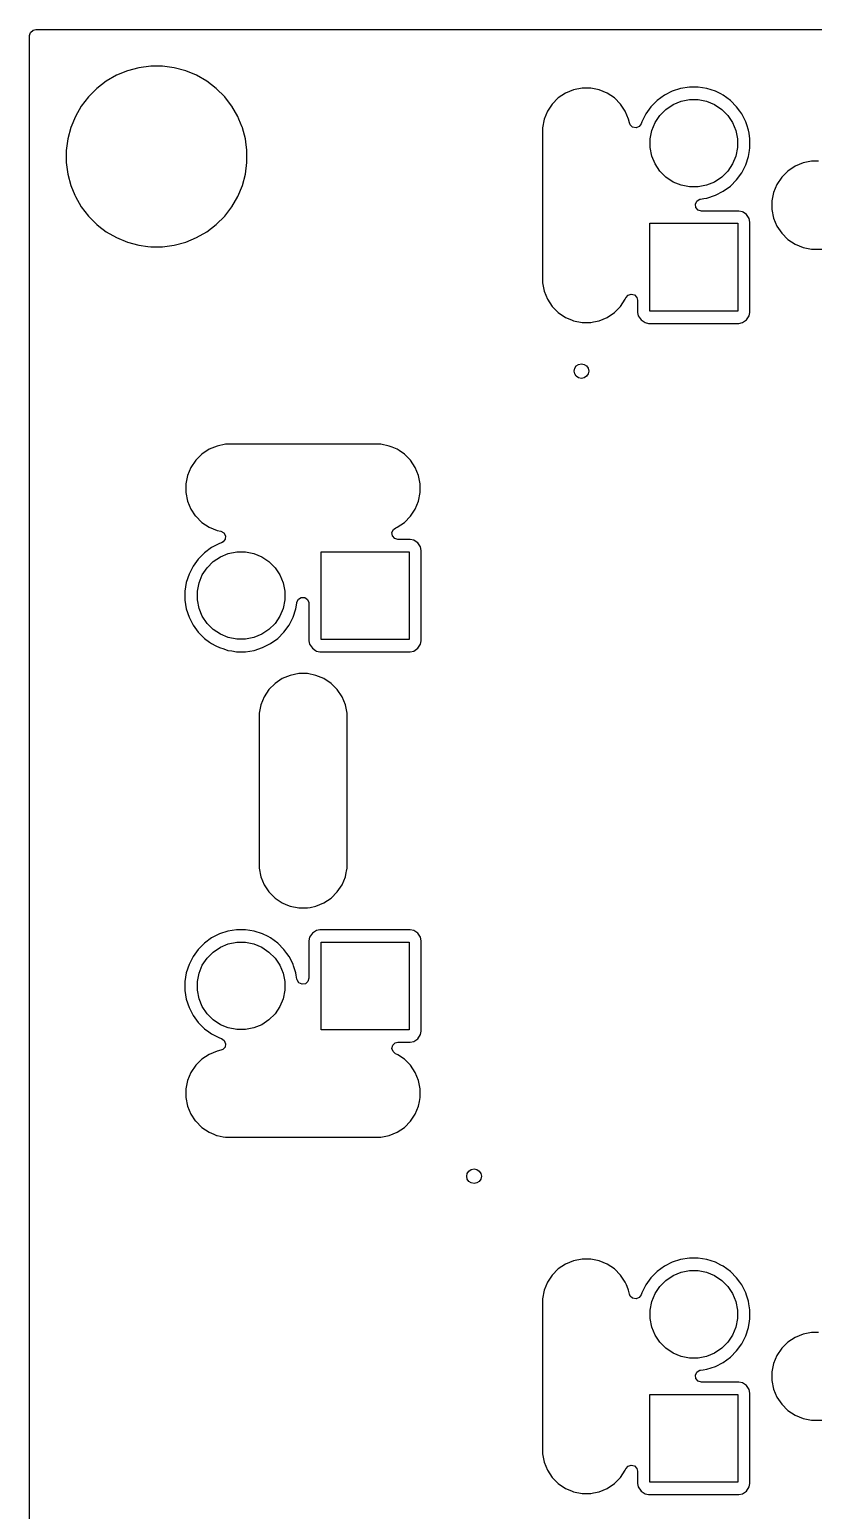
# Model space of a CAD drawing. Extents: x 45 to 205, y -97 to -37.
# Drawn here: x 45.4 to 61.45, y -67.75 to -37.4 of the extents above; entities that cross this region are included whole.
import ezdxf

# ---------------------------------------------------------------- set-up
doc = ezdxf.new("R2010")
doc.units = 0
doc.layers.add('BLACK', color=7, linetype='CONTINUOUS')

msp = doc.modelspace()

# ---------------------------------------------------------------- linework, layer by layer
at = {"layer": 'BLACK', "linetype": 'CONTINUOUS'}
for p, q in [((45.40049, -37.52457), (45.420175, -37.457531)), ((45.40049, -39.878713), (45.40049, -37.52457)), ((45.420175, -37.457531), (45.472979, -37.411776)), ((45.472979, -37.411776), (45.52449, -37.40057)), ((45.52449, -37.40057), (186.388302, -37.40057)), ((47.638208, -38.181163), (47.403889, -38.243949)), ((47.878705, -38.149502), (47.638208, -38.181163)), ((47.878706, -38.149502), (47.878705, -38.149502)), ((48.121282, -38.149502), (47.878706, -38.149502)), ((48.121283, -38.149502), (48.121282, -38.149502)), ((48.361779, -38.181163), (48.121283, -38.149502)), ((48.596098, -38.243949), (48.361779, -38.181163)), ((46.9697, -38.458069), (46.777257, -38.605735)), ((47.179779, -38.336779), (46.9697, -38.458069)), ((47.179788, -38.336775), (47.179779, -38.336779)), ((47.403889, -38.243949), (47.179788, -38.336775)), ((48.820199, -38.336775), (48.596098, -38.243949)), ((48.820206, -38.336778), (48.820199, -38.336775)), ((49.030283, -38.458066), (48.820206, -38.336778)), ((49.030286, -38.458068), (49.030283, -38.458066)), ((49.030287, -38.458069), (49.030286, -38.458068)), ((49.22273, -38.605735), (49.030287, -38.458069)), ((46.605727, -38.777265), (46.458061, -38.969708)), ((46.605733, -38.777258), (46.605727, -38.777265)), ((46.77725, -38.605741), (46.605733, -38.777258)), ((46.777257, -38.605735), (46.77725, -38.605741)), ((49.222737, -38.605741), (49.22273, -38.605735)), ((49.394254, -38.777258), (49.222737, -38.605741)), ((49.39426, -38.777265), (49.394254, -38.777258)), ((49.451998, -38.852511), (49.39426, -38.777265)), ((56.225951, -38.800608), (56.100528, -38.926031)), ((56.225955, -38.800605), (56.225951, -38.800608)), ((56.373436, -38.70206), (56.225955, -38.800605)), ((56.373449, -38.702053), (56.373436, -38.70206)), ((56.537322, -38.634176), (56.373449, -38.702053)), ((56.537331, -38.634173), (56.537322, -38.634176)), ((56.711296, -38.59957), (56.537331, -38.634173)), ((56.711299, -38.59957), (56.711296, -38.59957)), ((56.888681, -38.59957), (56.711299, -38.59957)), ((56.888684, -38.59957), (56.888681, -38.59957)), ((57.062648, -38.634173), (56.888684, -38.59957)), ((57.062657, -38.634176), (57.062648, -38.634173)), ((57.22653, -38.702053), (57.062657, -38.634176)), ((57.226543, -38.70206), (57.22653, -38.702053)), ((57.374024, -38.800605), (57.226543, -38.70206)), ((57.374028, -38.800608), (57.374024, -38.800605)), ((57.499451, -38.926031), (57.374028, -38.800608)), ((58.396992, -38.746076), (58.250495, -38.852511)), ((58.55835, -38.663858), (58.396992, -38.746076)), ((58.558353, -38.663857), (58.55835, -38.663858)), ((58.730579, -38.607899), (58.558353, -38.663857)), ((58.909439, -38.57957), (58.730579, -38.607899)), ((58.738734, -38.868824), (58.911775, -38.834404)), ((58.909444, -38.57957), (58.909439, -38.57957)), ((59.090536, -38.57957), (58.909444, -38.57957)), ((58.911775, -38.834404), (59.088205, -38.834404)), ((59.088205, -38.834404), (59.261246, -38.868824)), ((59.090541, -38.57957), (59.090536, -38.57957)), ((59.2694, -38.607899), (59.090541, -38.57957)), ((59.441626, -38.663857), (59.2694, -38.607899)), ((59.441629, -38.663858), (59.441626, -38.663857)), ((59.55129, -38.719734), (59.441629, -38.663858)), ((59.602984, -38.746074), (59.55129, -38.719734)), ((59.602986, -38.746075), (59.602984, -38.746074)), ((59.602987, -38.746076), (59.602986, -38.746075)), ((59.749484, -38.852511), (59.602987, -38.746076)), ((46.458061, -38.969708), (46.336771, -39.179787)), ((49.54193, -38.969713), (49.451998, -38.852511)), ((49.663218, -39.17979), (49.54193, -38.969713)), ((56.001973, -39.073529), (55.934096, -39.237402)), ((56.00198, -39.073516), (56.001973, -39.073529)), ((56.100525, -38.926035), (56.00198, -39.073516)), ((56.100528, -38.926031), (56.100525, -38.926035)), ((57.499454, -38.926035), (57.499451, -38.926031)), ((57.597999, -39.073516), (57.499454, -38.926035)), ((57.598006, -39.073529), (57.597999, -39.073516)), ((57.665883, -39.237402), (57.598006, -39.073529)), ((58.015996, -39.127072), (57.933778, -39.28843)), ((58.122431, -38.980575), (58.015996, -39.127072)), ((58.122435, -38.98057), (58.122431, -38.980575)), ((58.25049, -38.852515), (58.122435, -38.98057)), ((58.250495, -38.852511), (58.25049, -38.852515)), ((58.304281, -39.159116), (58.429036, -39.034361)), ((58.429036, -39.034361), (58.575733, -38.936341)), ((58.575733, -38.936341), (58.738734, -38.868824)), ((59.261246, -38.868824), (59.424247, -38.936341)), ((59.424247, -38.936341), (59.570944, -39.034361)), ((59.570944, -39.034361), (59.695699, -39.159116)), ((59.749489, -38.852515), (59.749484, -38.852511)), ((59.877544, -38.98057), (59.749489, -38.852515)), ((59.877548, -38.980575), (59.877544, -38.98057)), ((59.945073, -39.073516), (59.877548, -38.980575)), ((59.983986, -39.127076), (59.945073, -39.073516)), ((60.010845, -39.17979), (59.983986, -39.127076)), ((46.243941, -39.403897), (46.181155, -39.638216)), ((46.336767, -39.179796), (46.243941, -39.403897)), ((46.336771, -39.179787), (46.336767, -39.179796)), ((49.687082, -39.237404), (49.663218, -39.17979)), ((49.755049, -39.401491), (49.687082, -39.237404)), ((49.756048, -39.403902), (49.755049, -39.401491)), ((49.75805, -39.411374), (49.756048, -39.403902)), ((49.818832, -39.638213), (49.75805, -39.411374)), ((55.934093, -39.237411), (55.89949, -39.411374)), ((55.89949, -39.411374), (55.89949, -42.588765)), ((55.934096, -39.237402), (55.934093, -39.237411)), ((57.665886, -39.237411), (57.665883, -39.237402)), ((57.681201, -39.314405), (57.665886, -39.237411)), ((57.696631, -39.354247), (57.681201, -39.314405)), ((57.748106, -39.401491), (57.696631, -39.354247)), ((57.816953, -39.413406), (57.748106, -39.401491)), ((57.881311, -39.386208), (57.816953, -39.413406)), ((57.920749, -39.328532), (57.881311, -39.386208)), ((57.933777, -39.288433), (57.920749, -39.328532)), ((57.933778, -39.28843), (57.933777, -39.288433)), ((58.138744, -39.468814), (58.206261, -39.305813)), ((58.206261, -39.305813), (58.304281, -39.159116)), ((59.695699, -39.159116), (59.793719, -39.305813)), ((59.793719, -39.305813), (59.861236, -39.468814)), ((60.066201, -39.28843), (60.010845, -39.17979)), ((60.066202, -39.288433), (60.066201, -39.28843)), ((60.087586, -39.354247), (60.066202, -39.288433)), ((60.122161, -39.460661), (60.087586, -39.354247)), ((46.181155, -39.638216), (46.149494, -39.878713)), ((49.835002, -39.761036), (49.818832, -39.638213)), ((58.104324, -39.641855), (58.138744, -39.468814)), ((58.104324, -39.818285), (58.104324, -39.641855)), ((59.861236, -39.468814), (59.895656, -39.641855)), ((59.895656, -39.641855), (59.895656, -39.818285)), ((60.131649, -39.520565), (60.122161, -39.460661)), ((60.15049, -39.639518), (60.131649, -39.520565)), ((60.15049, -39.820621), (60.15049, -39.639518)), ((45.40049, -48.909518), (45.40049, -39.878713)), ((46.149494, -39.878713), (46.149494, -40.12129)), ((49.84857, -39.864103), (49.835002, -39.761036)), ((49.850494, -39.878714), (49.84857, -39.864103)), ((49.850494, -40.12129), (49.850494, -39.878714)), ((58.138744, -39.991326), (58.104324, -39.818285)), ((58.206261, -40.154327), (58.138744, -39.991326)), ((59.861236, -39.991326), (59.793719, -40.154327)), ((59.895656, -39.818285), (59.861236, -39.991326)), ((60.066201, -40.171709), (60.122161, -39.999479)), ((60.122161, -39.999479), (60.141288, -39.878714)), ((60.141288, -39.878714), (60.15049, -39.820621)), ((46.149494, -40.12129), (46.181155, -40.361787)), ((46.181155, -40.361787), (46.243941, -40.596106)), ((49.756048, -40.596102), (49.818832, -40.361791)), ((49.818832, -40.361791), (49.850494, -40.12129)), ((58.304281, -40.301024), (58.206261, -40.154327)), ((58.429036, -40.425779), (58.304281, -40.301024)), ((59.695699, -40.301024), (59.570944, -40.425779)), ((59.793719, -40.154327), (59.695699, -40.301024)), ((59.877543, -40.479571), (59.983986, -40.333064)), ((59.983986, -40.333064), (60.066201, -40.171709)), ((60.92596, -40.300537), (60.800531, -40.425968)), ((61.073448, -40.201987), (60.92596, -40.300537)), ((61.237318, -40.134107), (61.073448, -40.201987)), ((61.237329, -40.134104), (61.237318, -40.134107)), ((61.411295, -40.099498), (61.237329, -40.134104)), ((61.551337, -40.099497), (61.411295, -40.099498)), ((46.243941, -40.596106), (46.326857, -40.796282)), ((49.663218, -40.820214), (49.756048, -40.596102)), ((58.575733, -40.523799), (58.429036, -40.425779)), ((58.738734, -40.591316), (58.575733, -40.523799)), ((58.911775, -40.625736), (58.738734, -40.591316)), ((59.088205, -40.625736), (58.911775, -40.625736)), ((59.261246, -40.591316), (59.088205, -40.625736)), ((59.424247, -40.523799), (59.261246, -40.591316)), ((59.570944, -40.425779), (59.424247, -40.523799)), ((59.602984, -40.714066), (59.749491, -40.607623)), ((59.749491, -40.607623), (59.877543, -40.479571)), ((60.701982, -40.573457), (60.634103, -40.737333)), ((60.800531, -40.425968), (60.701982, -40.573457)), ((46.326857, -40.796282), (46.33677, -40.820214)), ((46.33677, -40.820214), (46.458058, -41.030291)), ((49.54193, -41.030291), (49.663218, -40.820214)), ((59.034383, -40.977923), (59.063408, -40.914367)), ((59.063408, -40.914367), (59.068174, -40.911304)), ((59.068174, -40.911304), (59.122186, -40.876593)), ((59.122186, -40.876593), (59.137723, -40.873097)), ((59.137723, -40.873097), (59.205661, -40.862336)), ((59.205661, -40.862336), (59.269399, -40.852241)), ((59.269399, -40.852241), (59.441629, -40.796281)), ((59.441629, -40.796281), (59.602984, -40.714066)), ((60.6341, -40.737342), (60.599498, -40.911304)), ((60.599498, -40.911304), (60.599498, -41.088695)), ((60.634103, -40.737333), (60.6341, -40.737342)), ((46.458058, -41.030291), (46.45806, -41.030294)), ((46.45806, -41.030294), (46.458061, -41.030295)), ((46.458061, -41.030295), (46.605727, -41.222738)), ((46.605727, -41.222738), (46.605733, -41.222745)), ((46.605733, -41.222745), (46.77725, -41.394262)), ((49.222732, -41.394267), (49.394259, -41.22274)), ((49.394259, -41.22274), (49.54193, -41.030291)), ((59.044327, -41.047081), (59.034383, -40.977923)), ((59.090082, -41.099885), (59.044327, -41.047081)), ((59.157121, -41.11957), (59.090082, -41.099885)), ((59.924664, -41.11957), (59.157121, -41.11957)), ((59.924667, -41.11957), (59.924664, -41.11957)), ((59.997725, -41.134102), (59.924667, -41.11957)), ((59.997729, -41.134103), (59.997725, -41.134102)), ((60.010459, -41.142609), (59.997729, -41.134103)), ((60.080591, -41.189469), (60.010459, -41.142609)), ((60.134051, -41.269479), (60.080591, -41.189469)), ((60.135956, -41.27233), (60.134051, -41.269479)), ((60.599498, -41.088695), (60.6341, -41.262657)), ((60.6341, -41.262657), (60.634103, -41.262666)), ((60.634103, -41.262666), (60.701982, -41.426542)), ((46.77725, -41.394262), (46.777257, -41.394268)), ((46.777257, -41.394268), (46.819323, -41.426546)), ((46.819323, -41.426546), (46.969705, -41.541938)), ((46.969705, -41.541938), (47.179782, -41.663226)), ((48.820206, -41.663226), (49.030283, -41.541938)), ((49.030283, -41.541938), (49.222732, -41.394267)), ((58.09999, -43.17007), (58.09999, -41.37007)), ((58.09999, -41.37007), (59.89999, -41.37007)), ((59.89999, -41.37007), (59.89999, -43.17007)), ((60.135957, -41.272334), (60.135956, -41.27233)), ((60.150489, -41.345391), (60.135957, -41.272334)), ((60.15049, -41.345393), (60.150489, -41.345391)), ((60.15049, -41.345396), (60.15049, -41.345393)), ((60.15049, -43.194744), (60.15049, -41.345396)), ((60.701982, -41.426542), (60.701983, -41.426544)), ((60.701983, -41.426544), (60.701984, -41.426545)), ((60.701984, -41.426545), (60.800532, -41.574033)), ((60.800532, -41.574033), (60.925959, -41.699462)), ((47.179782, -41.663226), (47.403894, -41.756056)), ((47.403894, -41.756056), (47.638205, -41.81884)), ((47.638205, -41.81884), (47.81858, -41.842586)), ((47.81858, -41.842586), (47.878705, -41.850502)), ((47.878705, -41.850502), (47.878706, -41.850502)), ((47.878706, -41.850502), (48.121283, -41.850502)), ((48.121283, -41.850502), (48.169382, -41.844169)), ((48.169382, -41.844169), (48.361783, -41.81884)), ((48.361783, -41.81884), (48.596094, -41.756056)), ((48.596094, -41.756056), (48.820206, -41.663226)), ((60.925959, -41.699462), (61.073446, -41.798011)), ((61.073446, -41.798011), (61.073447, -41.798011)), ((61.073447, -41.798011), (61.073448, -41.798012)), ((61.073448, -41.798012), (61.237318, -41.865892)), ((61.237318, -41.865892), (61.237329, -41.865895)), ((61.237329, -41.865895), (61.411296, -41.900501)), ((61.411296, -41.900501), (61.411298, -41.900501)), ((61.411298, -41.900501), (61.437265, -41.900501)), ((61.437265, -41.900501), (61.437277, -41.900502)), ((61.437277, -41.900502), (61.447267, -41.900502)), ((61.447267, -41.900502), (64.562698, -41.900502)), ((55.89949, -42.588765), (55.934093, -42.762728)), ((55.934093, -42.762728), (55.934096, -42.762737)), ((55.934096, -42.762737), (56.001973, -42.92661)), ((56.001973, -42.92661), (56.00198, -42.926623)), ((56.00198, -42.926623), (56.100525, -43.074104)), ((56.100525, -43.074104), (56.100528, -43.074108)), ((56.100528, -43.074108), (56.225951, -43.199531)), ((57.374025, -43.199534), (57.499454, -43.074105)), ((57.499454, -43.074105), (57.598003, -42.926617)), ((57.598003, -42.926617), (57.610928, -42.89541)), ((57.610928, -42.89541), (57.654769, -42.841008)), ((57.654769, -42.841008), (57.721063, -42.818942)), ((57.721063, -42.818942), (57.788762, -42.83622)), ((57.788762, -42.83622), (57.836373, -42.887357)), ((57.836373, -42.887357), (57.84949, -42.942863)), ((57.84949, -42.942863), (57.84949, -43.194748)), ((56.225951, -43.199531), (56.225955, -43.199534)), ((56.225955, -43.199534), (56.373436, -43.298079)), ((56.373436, -43.298079), (56.373449, -43.298086)), ((56.373449, -43.298086), (56.496353, -43.348993)), ((56.496353, -43.348993), (56.537324, -43.365964)), ((56.537324, -43.365964), (56.537326, -43.365964)), ((56.537326, -43.365964), (56.537331, -43.365966)), ((56.537331, -43.365966), (56.711294, -43.400569)), ((56.888684, -43.400569), (56.946672, -43.389034)), ((56.946672, -43.389034), (57.062648, -43.365966)), ((57.062648, -43.365966), (57.062651, -43.365964)), ((57.062651, -43.365964), (57.062656, -43.365964)), ((57.062656, -43.365964), (57.226537, -43.298083)), ((57.226537, -43.298083), (57.374025, -43.199534)), ((57.84949, -43.194748), (57.864022, -43.267805)), ((57.864022, -43.267805), (57.864023, -43.267809)), ((57.864023, -43.267809), (57.864024, -43.26781)), ((57.864024, -43.26781), (57.919389, -43.350671)), ((57.919389, -43.350671), (58.00225, -43.406036)), ((59.89999, -43.17007), (58.09999, -43.17007)), ((59.99773, -43.406036), (60.080591, -43.350671)), ((60.080591, -43.350671), (60.135956, -43.26781)), ((60.135956, -43.26781), (60.15049, -43.194744)), ((56.711294, -43.400569), (56.711297, -43.40057)), ((56.711297, -43.40057), (56.711299, -43.40057)), ((56.711299, -43.40057), (56.888683, -43.40057)), ((56.888683, -43.40057), (56.888684, -43.400569)), ((58.00225, -43.406036), (58.002254, -43.406037)), ((58.002254, -43.406037), (58.075311, -43.420569)), ((58.075311, -43.420569), (58.075314, -43.42057)), ((58.075314, -43.42057), (58.075316, -43.42057)), ((58.075316, -43.42057), (59.924666, -43.42057)), ((59.924666, -43.42057), (59.924667, -43.420569)), ((59.924667, -43.420569), (59.99773, -43.406036)), ((48.925971, -46.100669), (48.800557, -46.226086)), ((48.925977, -46.100664), (48.925971, -46.100669)), ((49.073447, -46.002125), (48.925977, -46.100664)), ((49.073461, -46.002118), (49.073447, -46.002125)), ((49.237319, -45.934242), (49.073461, -46.002118)), ((49.237329, -45.934239), (49.237319, -45.934242)), ((49.411297, -45.899631), (49.237329, -45.934239)), ((49.438717, -45.899631), (49.411297, -45.899631)), ((49.439657, -45.89957), (49.438717, -45.899631)), ((49.499982, -45.89957), (49.439657, -45.89957)), ((49.557565, -45.899569), (49.499982, -45.89957)), ((49.557568, -45.89957), (49.557565, -45.899569)), ((52.499982, -45.89957), (49.557568, -45.89957)), ((52.588676, -45.899569), (52.499982, -45.89957)), ((52.588678, -45.899569), (52.588676, -45.899569)), ((52.762661, -45.934173), (52.588678, -45.899569)), ((52.82321, -45.959252), (52.762661, -45.934173)), ((52.926549, -46.002054), (52.82321, -45.959252)), ((52.92655, -46.002055), (52.926548, -46.002054)), ((52.926548, -46.002054), (52.926549, -46.002054)), ((52.963793, -46.026939), (52.92655, -46.002055)), ((53.074043, -46.100603), (52.963793, -46.026939)), ((53.074046, -46.100606), (53.074043, -46.100603)), ((53.199482, -46.22604), (53.074046, -46.100606)), ((48.702007, -46.373579), (48.634137, -46.537435)), ((48.702013, -46.373568), (48.702007, -46.373579)), ((48.800555, -46.226088), (48.702013, -46.373568)), ((48.800557, -46.226086), (48.800555, -46.226088)), ((53.298036, -46.373534), (53.199482, -46.22604)), ((53.365922, -46.537422), (53.298036, -46.373534)), ((48.634132, -46.537452), (48.59953, -46.711409)), ((48.59953, -46.711409), (48.59953, -46.88879)), ((48.634137, -46.537435), (48.634132, -46.537452)), ((53.365922, -46.537426), (53.365922, -46.537422)), ((53.365923, -46.537427), (53.365922, -46.537426)), ((53.40053, -46.711401), (53.365923, -46.537427)), ((53.40053, -46.711404), (53.40053, -46.711401)), ((53.40053, -46.888796), (53.40053, -46.711404)), ((48.59953, -46.88879), (48.634132, -47.062747)), ((53.365922, -47.062778), (53.40053, -46.888796)), ((48.634132, -47.062747), (48.634137, -47.062764)), ((48.634137, -47.062764), (48.702007, -47.22662)), ((48.702007, -47.22662), (48.702009, -47.226625)), ((48.702009, -47.226625), (48.702011, -47.226628)), ((48.702011, -47.226628), (48.793298, -47.363251)), ((53.199482, -47.37416), (53.298036, -47.226666)), ((53.298036, -47.226666), (53.365922, -47.062778)), ((48.793298, -47.363251), (48.800555, -47.374111)), ((48.800555, -47.374111), (48.800557, -47.374113)), ((48.800557, -47.374113), (48.925971, -47.49953)), ((48.925971, -47.49953), (48.925977, -47.499535)), ((48.925977, -47.499535), (49.073447, -47.598074)), ((49.073447, -47.598074), (49.073451, -47.598076)), ((49.073451, -47.598076), (49.073457, -47.59808)), ((49.073457, -47.59808), (49.237329, -47.665961)), ((52.820208, -47.707923), (52.849233, -47.644367)), ((52.849233, -47.644367), (52.895495, -47.611008)), ((52.895495, -47.611008), (52.900913, -47.608763)), ((52.900913, -47.608763), (52.92655, -47.598145)), ((52.92655, -47.598145), (53.074046, -47.499594)), ((53.074046, -47.499594), (53.199482, -47.37416)), ((49.28835, -47.933859), (49.126992, -48.016076)), ((49.237329, -47.665961), (49.314334, -47.681279)), ((49.328458, -47.920827), (49.28835, -47.933859)), ((49.314334, -47.681279), (49.376243, -47.713665)), ((49.366208, -47.900822), (49.328458, -47.920827)), ((49.407075, -47.844151), (49.366208, -47.900822)), ((49.376243, -47.713665), (49.410816, -47.774382)), ((49.410816, -47.774382), (49.407075, -47.844151)), ((52.830152, -47.777081), (52.820208, -47.707923)), ((52.875907, -47.829885), (52.830152, -47.777081)), ((52.942946, -47.84957), (52.875907, -47.829885)), ((53.194664, -47.84957), (52.942946, -47.84957)), ((53.194667, -47.84957), (53.194664, -47.84957)), ((53.267725, -47.864102), (53.194667, -47.84957)), ((53.267729, -47.864103), (53.267725, -47.864102)), ((53.293659, -47.881429), (53.267729, -47.864103)), ((53.350591, -47.919469), (53.293659, -47.881429)), ((53.405956, -48.00233), (53.350591, -47.919469)), ((48.852431, -48.250575), (48.745996, -48.397072)), ((48.852435, -48.25057), (48.852431, -48.250575)), ((48.98049, -48.122515), (48.852435, -48.25057)), ((48.980495, -48.122511), (48.98049, -48.122515)), ((49.126992, -48.016076), (48.980495, -48.122511)), ((49.159036, -48.304361), (49.305733, -48.206341)), ((49.305733, -48.206341), (49.468734, -48.138824)), ((49.468734, -48.138824), (49.641775, -48.104404)), ((49.641775, -48.104404), (49.818205, -48.104404)), ((49.818205, -48.104404), (49.991246, -48.138824)), ((49.991246, -48.138824), (50.154247, -48.206341)), ((50.154247, -48.206341), (50.300944, -48.304361)), ((51.36999, -49.90007), (51.36999, -48.10007)), ((51.36999, -48.10007), (53.16999, -48.10007)), ((53.16999, -48.10007), (53.16999, -49.90007)), ((53.405957, -48.002334), (53.405956, -48.00233)), ((53.420489, -48.075391), (53.405957, -48.002334)), ((53.42049, -48.075393), (53.420489, -48.075391)), ((53.42049, -48.075396), (53.42049, -48.075393)), ((53.42049, -49.924744), (53.42049, -48.075396)), ((48.745996, -48.397072), (48.663778, -48.55843)), ((48.936261, -48.575813), (49.034281, -48.429116)), ((49.034281, -48.429116), (49.159036, -48.304361)), ((50.300944, -48.304361), (50.425699, -48.429116)), ((50.425699, -48.429116), (50.523719, -48.575813)), ((48.607819, -48.730659), (48.57949, -48.909518)), ((48.663777, -48.558433), (48.607819, -48.730659)), ((48.663778, -48.55843), (48.663777, -48.558433)), ((48.834324, -48.911855), (48.868744, -48.738814)), ((48.868744, -48.738814), (48.936261, -48.575813)), ((50.523719, -48.575813), (50.591236, -48.738814)), ((50.591236, -48.738814), (50.625656, -48.911855)), ((45.40049, -51.411306), (45.40049, -48.909518)), ((48.57949, -48.909518), (48.57949, -49.090621)), ((48.57949, -49.090621), (48.607819, -49.26948)), ((48.834324, -49.088285), (48.834324, -48.911855)), ((48.868744, -49.261326), (48.834324, -49.088285)), ((50.625656, -49.088285), (50.591236, -49.261326)), ((50.625656, -48.911855), (50.625656, -49.088285)), ((50.852161, -49.269479), (50.869944, -49.157201)), ((50.869944, -49.157201), (50.873017, -49.137803)), ((50.873017, -49.137803), (50.902946, -49.074668)), ((50.902946, -49.074668), (50.962258, -49.037737)), ((50.962258, -49.037737), (51.032121, -49.038735)), ((51.032121, -49.038735), (51.090353, -49.077345)), ((51.090353, -49.077345), (51.118467, -49.141309)), ((51.118467, -49.141309), (51.11949, -49.157201)), ((51.11949, -49.157201), (51.11949, -49.924748)), ((48.607819, -49.26948), (48.663777, -49.441706)), ((48.663777, -49.441706), (48.663778, -49.441709)), ((48.663778, -49.441709), (48.745996, -49.603067)), ((48.936261, -49.424327), (48.868744, -49.261326)), ((49.034281, -49.571024), (48.936261, -49.424327)), ((50.523719, -49.424327), (50.425699, -49.571024)), ((50.591236, -49.261326), (50.523719, -49.424327)), ((50.713986, -49.603064), (50.796201, -49.441709)), ((50.796201, -49.441709), (50.852161, -49.269479)), ((48.745996, -49.603067), (48.852431, -49.749564)), ((48.852431, -49.749564), (48.852435, -49.749569)), ((48.852435, -49.749569), (48.98049, -49.877624)), ((49.159036, -49.695779), (49.034281, -49.571024)), ((49.305733, -49.793799), (49.159036, -49.695779)), ((50.300944, -49.695779), (50.154247, -49.793799)), ((50.425699, -49.571024), (50.300944, -49.695779)), ((50.479491, -49.877623), (50.607543, -49.749571)), ((50.607543, -49.749571), (50.713986, -49.603064)), ((48.98049, -49.877624), (48.980495, -49.877628)), ((48.980495, -49.877628), (49.082602, -49.951812)), ((49.082602, -49.951812), (49.126996, -49.984066)), ((49.126996, -49.984066), (49.214253, -50.028526)), ((49.214253, -50.028526), (49.28835, -50.066281)), ((49.28835, -50.066281), (49.288353, -50.066282)), ((49.288353, -50.066282), (49.374466, -50.094261)), ((49.468734, -49.861316), (49.305733, -49.793799)), ((49.641775, -49.895736), (49.468734, -49.861316)), ((49.818205, -49.895736), (49.641775, -49.895736)), ((49.991246, -49.861316), (49.818205, -49.895736)), ((50.154247, -49.793799), (49.991246, -49.861316)), ((49.999399, -50.122241), (50.171629, -50.066281)), ((50.171629, -50.066281), (50.332984, -49.984066)), ((50.332984, -49.984066), (50.479491, -49.877623)), ((51.11949, -49.924748), (51.134022, -49.997805)), ((51.134022, -49.997805), (51.134023, -49.997809)), ((51.134023, -49.997809), (51.134024, -49.99781)), ((51.134024, -49.99781), (51.189389, -50.080671)), ((53.16999, -49.90007), (51.36999, -49.90007)), ((53.350591, -50.080671), (53.405956, -49.99781)), ((53.405956, -49.99781), (53.42049, -49.924744)), ((49.374466, -50.094261), (49.460581, -50.122241)), ((49.460581, -50.122241), (49.543419, -50.135361)), ((49.543419, -50.135361), (49.639439, -50.15057)), ((49.639439, -50.15057), (49.639444, -50.15057)), ((49.639444, -50.15057), (49.820541, -50.15057)), ((49.820541, -50.15057), (49.9123, -50.136036)), ((49.9123, -50.136036), (49.999399, -50.122241)), ((51.189389, -50.080671), (51.251604, -50.122241)), ((51.251604, -50.122241), (51.27225, -50.136036)), ((51.27225, -50.136036), (51.272254, -50.136037)), ((51.272254, -50.136037), (51.345311, -50.150569)), ((51.345311, -50.150569), (51.345314, -50.15057)), ((51.345314, -50.15057), (51.345316, -50.15057)), ((51.345316, -50.15057), (53.194666, -50.15057)), ((53.194666, -50.15057), (53.194667, -50.150569)), ((53.194667, -50.150569), (53.26773, -50.136036)), ((53.26773, -50.136036), (53.350591, -50.080671)), ((50.737326, -50.634108), (50.573453, -50.701985)), ((50.737335, -50.634105), (50.737326, -50.634108)), ((50.9113, -50.599502), (50.737335, -50.634105)), ((50.911303, -50.599502), (50.9113, -50.599502)), ((51.088685, -50.599502), (50.911303, -50.599502)), ((51.088688, -50.599502), (51.088685, -50.599502)), ((51.262652, -50.634105), (51.088688, -50.599502)), ((51.262661, -50.634108), (51.262652, -50.634105)), ((51.426534, -50.701985), (51.262661, -50.634108)), ((50.300529, -50.925967), (50.201984, -51.073448)), ((50.300532, -50.925963), (50.300529, -50.925967)), ((50.425955, -50.80054), (50.300532, -50.925963)), ((50.425959, -50.800537), (50.425955, -50.80054)), ((50.57344, -50.701992), (50.425959, -50.800537)), ((50.573453, -50.701985), (50.57344, -50.701992)), ((51.426547, -50.701992), (51.426534, -50.701985)), ((51.574028, -50.800537), (51.426547, -50.701992)), ((51.574032, -50.80054), (51.574028, -50.800537)), ((51.699455, -50.925963), (51.574032, -50.80054)), ((51.699458, -50.925967), (51.699455, -50.925963)), ((51.798003, -51.073448), (51.699458, -50.925967)), ((50.134097, -51.237343), (50.099494, -51.411306)), ((50.1341, -51.237334), (50.134097, -51.237343)), ((50.201977, -51.073461), (50.1341, -51.237334)), ((50.201984, -51.073448), (50.201977, -51.073461)), ((51.79801, -51.073461), (51.798003, -51.073448)), ((51.865887, -51.237334), (51.79801, -51.073461)), ((51.86589, -51.237343), (51.865887, -51.237334)), ((51.900493, -51.411306), (51.86589, -51.237343)), ((45.40049, -56.909518), (45.40049, -51.411306)), ((50.099494, -51.411306), (50.099494, -54.588697)), ((51.900494, -51.411308), (51.900493, -51.411306)), ((51.900494, -54.588695), (51.900494, -51.411308)), ((50.099494, -54.588697), (50.134097, -54.76266)), ((51.889239, -54.645276), (51.900494, -54.588695)), ((50.134097, -54.76266), (50.1341, -54.762669)), ((50.1341, -54.762669), (50.201977, -54.926542)), ((50.201977, -54.926542), (50.201984, -54.926555)), ((50.201984, -54.926555), (50.300529, -55.074036)), ((51.699458, -55.074037), (51.798007, -54.926549)), ((51.798007, -54.926549), (51.865888, -54.762668)), ((51.865888, -54.762668), (51.882811, -54.677595)), ((51.882811, -54.677595), (51.889239, -54.645277)), ((51.889239, -54.645277), (51.889239, -54.645276)), ((50.300529, -55.074036), (50.300532, -55.07404)), ((50.300532, -55.07404), (50.425955, -55.199463)), ((50.425955, -55.199463), (50.425959, -55.199466)), ((50.425959, -55.199466), (50.57344, -55.298011)), ((51.426541, -55.298015), (51.574029, -55.199466)), ((51.574029, -55.199466), (51.699458, -55.074037)), ((50.57344, -55.298011), (50.573453, -55.298018)), ((50.573453, -55.298018), (50.64486, -55.327595)), ((50.64486, -55.327595), (50.737328, -55.365896)), ((50.737328, -55.365896), (50.73733, -55.365896)), ((50.73733, -55.365896), (50.737335, -55.365898)), ((50.737335, -55.365898), (50.911298, -55.400501)), ((50.911298, -55.400501), (50.911301, -55.400502)), ((50.911301, -55.400502), (50.911303, -55.400502)), ((50.911303, -55.400502), (51.088687, -55.400502)), ((51.088687, -55.400502), (51.088688, -55.400501)), ((51.088688, -55.400501), (51.146676, -55.388966)), ((51.146676, -55.388966), (51.262652, -55.365898)), ((51.262652, -55.365898), (51.262655, -55.365896)), ((51.262655, -55.365896), (51.26266, -55.365896)), ((51.26266, -55.365896), (51.426541, -55.298015)), ((48.98049, -56.122515), (48.852435, -56.25057)), ((48.980495, -56.122511), (48.98049, -56.122515)), ((49.126992, -56.016076), (48.980495, -56.122511)), ((49.28835, -55.933858), (49.126992, -56.016076)), ((49.288353, -55.933857), (49.28835, -55.933858)), ((49.460579, -55.877899), (49.288353, -55.933857)), ((49.305733, -56.206341), (49.468734, -56.138824)), ((49.639439, -55.84957), (49.460579, -55.877899)), ((49.468734, -56.138824), (49.641775, -56.104404)), ((49.639444, -55.84957), (49.639439, -55.84957)), ((49.820536, -55.84957), (49.639444, -55.84957)), ((49.641775, -56.104404), (49.818205, -56.104404)), ((49.818205, -56.104404), (49.991246, -56.138824)), ((49.820541, -55.84957), (49.820536, -55.84957)), ((49.9994, -55.877899), (49.820541, -55.84957)), ((49.991246, -56.138824), (50.154247, -56.206341)), ((50.171626, -55.933857), (49.9994, -55.877899)), ((50.171629, -55.933858), (50.171626, -55.933857)), ((50.28129, -55.989734), (50.171629, -55.933858)), ((50.332984, -56.016074), (50.28129, -55.989734)), ((50.332986, -56.016075), (50.332984, -56.016074)), ((50.332987, -56.016076), (50.332986, -56.016075)), ((50.479484, -56.122511), (50.332987, -56.016076)), ((50.479489, -56.122515), (50.479484, -56.122511)), ((50.607544, -56.25057), (50.479489, -56.122515)), ((51.134022, -56.002334), (51.11949, -56.075391)), ((51.11949, -56.075391), (51.11949, -56.842938)), ((51.134023, -56.00233), (51.134022, -56.002334)), ((51.189389, -55.919469), (51.134023, -56.00233)), ((51.27225, -55.864103), (51.189389, -55.919469)), ((51.272254, -55.864102), (51.27225, -55.864103)), ((51.345313, -55.84957), (51.272254, -55.864102)), ((51.345316, -55.84957), (51.345313, -55.84957)), ((53.194664, -55.84957), (51.345316, -55.84957)), ((51.36999, -57.90007), (51.36999, -56.10007)), ((51.36999, -56.10007), (53.16999, -56.10007)), ((53.16999, -56.10007), (53.16999, -57.90007)), ((53.194667, -55.84957), (53.194664, -55.84957)), ((53.267725, -55.864102), (53.194667, -55.84957)), ((53.267729, -55.864103), (53.267725, -55.864102)), ((53.26773, -55.864104), (53.267729, -55.864103)), ((53.350591, -55.919469), (53.26773, -55.864104)), ((53.389429, -55.977595), (53.350591, -55.919469)), ((53.405956, -56.00233), (53.389429, -55.977595)), ((53.405957, -56.002334), (53.405956, -56.00233)), ((53.420489, -56.075391), (53.405957, -56.002334)), ((53.42049, -56.075393), (53.420489, -56.075391)), ((53.42049, -56.075396), (53.42049, -56.075393)), ((53.42049, -57.924744), (53.42049, -56.075396)), ((48.745996, -56.397072), (48.663778, -56.55843)), ((48.852431, -56.250575), (48.745996, -56.397072)), ((48.852435, -56.25057), (48.852431, -56.250575)), ((48.936261, -56.575813), (49.034281, -56.429116)), ((49.034281, -56.429116), (49.159036, -56.304361)), ((49.159036, -56.304361), (49.305733, -56.206341)), ((50.154247, -56.206341), (50.300944, -56.304361)), ((50.300944, -56.304361), (50.425699, -56.429116)), ((50.425699, -56.429116), (50.523719, -56.575813)), ((50.607548, -56.250575), (50.607544, -56.25057)), ((50.669056, -56.335235), (50.607548, -56.250575)), ((50.713986, -56.397076), (50.669056, -56.335235)), ((50.760356, -56.488081), (50.713986, -56.397076)), ((48.607819, -56.730659), (48.57949, -56.909518)), ((48.663777, -56.558433), (48.607819, -56.730659)), ((48.663778, -56.55843), (48.663777, -56.558433)), ((48.834324, -56.911855), (48.868744, -56.738814)), ((48.868744, -56.738814), (48.936261, -56.575813)), ((50.523719, -56.575813), (50.591236, -56.738814)), ((50.591236, -56.738814), (50.625656, -56.911855)), ((50.796201, -56.55843), (50.760356, -56.488081)), ((50.796202, -56.558433), (50.796201, -56.55843)), ((50.806647, -56.590581), (50.796202, -56.558433)), ((50.852161, -56.730661), (50.806647, -56.590581)), ((50.860264, -56.781821), (50.852161, -56.730661)), ((45.40049, -63.411374), (45.40049, -56.909518)), ((48.57949, -56.909518), (48.57949, -57.090621)), ((48.834324, -57.088285), (48.834324, -56.911855)), ((50.625656, -56.911855), (50.625656, -57.088285)), ((50.873017, -56.862336), (50.860264, -56.781821)), ((50.876513, -56.877873), (50.873017, -56.862336)), ((50.914287, -56.936651), (50.876513, -56.877873)), ((50.977843, -56.965676), (50.914287, -56.936651)), ((51.047001, -56.955732), (50.977843, -56.965676)), ((51.099805, -56.909977), (51.047001, -56.955732)), ((51.11949, -56.842938), (51.099805, -56.909977)), ((48.57949, -57.090621), (48.607819, -57.26948)), ((48.607819, -57.26948), (48.663777, -57.441706)), ((48.868744, -57.261326), (48.834324, -57.088285)), ((48.936261, -57.424327), (48.868744, -57.261326)), ((50.591236, -57.261326), (50.523719, -57.424327)), ((50.625656, -57.088285), (50.591236, -57.261326)), ((48.663777, -57.441706), (48.663778, -57.441709)), ((48.663778, -57.441709), (48.745996, -57.603067)), ((48.745996, -57.603067), (48.852431, -57.749564)), ((49.034281, -57.571024), (48.936261, -57.424327)), ((49.159036, -57.695779), (49.034281, -57.571024)), ((50.425699, -57.571024), (50.300944, -57.695779)), ((50.523719, -57.424327), (50.425699, -57.571024)), ((48.852431, -57.749564), (48.852435, -57.749569)), ((48.852435, -57.749569), (48.98049, -57.877624)), ((48.98049, -57.877624), (48.980495, -57.877628)), ((48.980495, -57.877628), (49.070341, -57.942904)), ((49.070341, -57.942904), (49.126996, -57.984066)), ((49.305733, -57.793799), (49.159036, -57.695779)), ((49.468734, -57.861316), (49.305733, -57.793799)), ((49.641775, -57.895736), (49.468734, -57.861316)), ((49.818205, -57.895736), (49.641775, -57.895736)), ((49.991246, -57.861316), (49.818205, -57.895736)), ((50.154247, -57.793799), (49.991246, -57.861316)), ((50.300944, -57.695779), (50.154247, -57.793799)), ((53.16999, -57.90007), (51.36999, -57.90007)), ((53.405956, -57.99781), (53.42049, -57.924744)), ((49.126996, -57.984066), (49.217692, -58.030278)), ((49.217692, -58.030278), (49.28835, -58.066281)), ((49.28835, -58.066281), (49.288356, -58.066283)), ((49.288356, -58.066283), (49.328572, -58.07935)), ((49.328572, -58.07935), (49.386248, -58.118787)), ((49.401533, -58.251992), (49.354289, -58.303468)), ((49.386248, -58.118787), (49.413447, -58.183145)), ((49.413447, -58.183145), (49.401533, -58.251992)), ((52.81888, -58.278998), (52.836158, -58.211298)), ((52.836158, -58.211298), (52.887295, -58.163687)), ((52.887295, -58.163687), (52.942801, -58.15057)), ((52.942801, -58.15057), (53.194666, -58.15057)), ((53.194666, -58.15057), (53.194667, -58.150569)), ((53.194667, -58.150569), (53.26773, -58.136036)), ((53.26773, -58.136036), (53.350591, -58.080671)), ((53.350591, -58.080671), (53.405956, -57.99781)), ((48.925971, -58.500669), (48.800557, -58.626086)), ((48.925977, -58.500664), (48.925971, -58.500669)), ((49.073447, -58.402125), (48.925977, -58.500664)), ((49.073461, -58.402118), (49.073447, -58.402125)), ((49.237319, -58.334242), (49.073461, -58.402118)), ((49.237329, -58.334239), (49.237319, -58.334242)), ((49.237661, -58.334173), (49.237329, -58.334239)), ((49.314449, -58.318897), (49.237661, -58.334173)), ((49.354289, -58.303468), (49.314449, -58.318897)), ((52.840946, -58.345292), (52.81888, -58.278998)), ((52.89535, -58.389132), (52.840946, -58.345292)), ((52.926549, -58.402054), (52.89535, -58.389132)), ((52.92655, -58.402055), (52.926548, -58.402054)), ((52.926548, -58.402054), (52.926549, -58.402054)), ((52.941512, -58.412052), (52.92655, -58.402055)), ((53.074043, -58.500603), (52.941512, -58.412052)), ((53.074046, -58.500606), (53.074043, -58.500603)), ((53.199482, -58.62604), (53.074046, -58.500606)), ((48.702007, -58.773579), (48.634137, -58.937435)), ((48.702013, -58.773568), (48.702007, -58.773579)), ((48.800555, -58.626088), (48.702013, -58.773568)), ((48.800557, -58.626086), (48.800555, -58.626088)), ((53.298036, -58.773534), (53.199482, -58.62604)), ((53.365922, -58.937422), (53.298036, -58.773534)), ((48.634132, -58.937452), (48.59953, -59.111409)), ((48.59953, -59.111409), (48.59953, -59.28879)), ((48.634137, -58.937435), (48.634132, -58.937452)), ((53.365922, -58.937426), (53.365922, -58.937422)), ((53.365923, -58.937427), (53.365922, -58.937426)), ((53.40053, -59.111401), (53.365923, -58.937427)), ((53.40053, -59.288798), (53.40053, -59.111401)), ((48.59953, -59.28879), (48.634132, -59.462747)), ((48.634132, -59.462747), (48.634137, -59.462764)), ((48.634137, -59.462764), (48.702007, -59.62662)), ((53.298036, -59.626666), (53.365922, -59.462778)), ((53.365922, -59.462778), (53.384457, -59.3696)), ((53.384457, -59.3696), (53.40053, -59.288798)), ((48.702007, -59.62662), (48.702009, -59.626625)), ((48.702009, -59.626625), (48.702011, -59.626628)), ((48.702011, -59.626628), (48.792501, -59.762058)), ((48.792501, -59.762058), (48.800555, -59.774111)), ((48.800555, -59.774111), (48.800557, -59.774113)), ((48.800557, -59.774113), (48.925971, -59.89953)), ((53.074046, -59.899594), (53.199482, -59.77416)), ((53.199482, -59.77416), (53.298036, -59.626666)), ((48.925971, -59.89953), (48.925977, -59.899535)), ((48.925977, -59.899535), (49.073447, -59.998074)), ((49.073447, -59.998074), (49.073451, -59.998076)), ((49.073451, -59.998076), (49.073457, -59.99808)), ((49.073457, -59.99808), (49.168918, -60.037623)), ((49.168918, -60.037623), (49.229106, -60.062555)), ((49.229106, -60.062555), (49.237329, -60.065961)), ((49.237329, -60.065961), (49.364238, -60.091207)), ((52.588678, -60.100631), (52.762661, -60.066027)), ((52.762661, -60.066027), (52.92655, -59.998145)), ((52.92655, -59.998145), (53.074046, -59.899594)), ((49.364238, -60.091207), (49.411294, -60.100568)), ((49.411294, -60.100568), (49.411295, -60.100568)), ((49.411295, -60.100568), (49.435426, -60.100568)), ((49.435426, -60.100568), (49.447258, -60.100568)), ((49.447258, -60.100568), (49.447263, -60.10057)), ((49.447263, -60.10057), (49.499982, -60.10057)), ((49.499982, -60.10057), (49.557565, -60.100571)), ((49.557565, -60.100571), (49.557568, -60.10057)), ((49.557568, -60.10057), (52.44856, -60.10057)), ((52.44856, -60.10057), (52.44876, -60.100629)), ((52.44876, -60.100629), (52.499982, -60.100629)), ((52.499982, -60.100629), (52.499982, -60.10063)), ((52.499982, -60.10063), (52.588678, -60.100631)), ((56.225951, -62.800608), (56.100528, -62.926031)), ((56.225955, -62.800605), (56.225951, -62.800608)), ((56.373436, -62.70206), (56.225955, -62.800605)), ((56.373449, -62.702053), (56.373436, -62.70206)), ((56.537322, -62.634176), (56.373449, -62.702053)), ((56.537331, -62.634173), (56.537322, -62.634176)), ((56.711296, -62.59957), (56.537331, -62.634173)), ((56.711299, -62.59957), (56.711296, -62.59957)), ((56.888681, -62.59957), (56.711299, -62.59957)), ((56.888684, -62.59957), (56.888681, -62.59957)), ((57.062648, -62.634173), (56.888684, -62.59957)), ((57.062657, -62.634176), (57.062648, -62.634173)), ((57.22653, -62.702053), (57.062657, -62.634176)), ((57.226543, -62.70206), (57.22653, -62.702053)), ((57.374024, -62.800605), (57.226543, -62.70206)), ((57.374028, -62.800608), (57.374024, -62.800605)), ((57.499451, -62.926031), (57.374028, -62.800608)), ((58.396992, -62.746076), (58.250495, -62.852511)), ((58.55835, -62.663858), (58.396992, -62.746076)), ((58.558353, -62.663857), (58.55835, -62.663858)), ((58.730579, -62.607899), (58.558353, -62.663857)), ((58.909439, -62.57957), (58.730579, -62.607899)), ((58.909444, -62.57957), (58.909439, -62.57957)), ((59.090536, -62.57957), (58.909444, -62.57957)), ((59.090541, -62.57957), (59.090536, -62.57957)), ((59.2694, -62.607899), (59.090541, -62.57957)), ((59.441626, -62.663857), (59.2694, -62.607899)), ((59.441629, -62.663858), (59.441626, -62.663857)), ((59.55129, -62.719734), (59.441629, -62.663858)), ((59.602984, -62.746074), (59.55129, -62.719734)), ((59.602986, -62.746075), (59.602984, -62.746074)), ((59.602987, -62.746076), (59.602986, -62.746075)), ((59.749484, -62.852511), (59.602987, -62.746076)), ((56.001973, -63.073529), (55.934096, -63.237402)), ((56.00198, -63.073516), (56.001973, -63.073529)), ((56.100525, -62.926035), (56.00198, -63.073516)), ((56.100528, -62.926031), (56.100525, -62.926035)), ((57.499454, -62.926035), (57.499451, -62.926031)), ((57.597999, -63.073516), (57.499454, -62.926035)), ((57.598006, -63.073529), (57.597999, -63.073516)), ((57.620185, -63.127076), (57.598006, -63.073529)), ((58.122431, -62.980575), (58.015996, -63.127072)), ((58.122435, -62.98057), (58.122431, -62.980575)), ((58.25049, -62.852515), (58.122435, -62.98057)), ((58.250495, -62.852511), (58.25049, -62.852515)), ((58.304281, -63.159116), (58.429036, -63.034361)), ((58.429036, -63.034361), (58.575733, -62.936341)), ((58.575733, -62.936341), (58.738734, -62.868824)), ((58.738734, -62.868824), (58.911775, -62.834404)), ((58.911775, -62.834404), (59.088205, -62.834404)), ((59.088205, -62.834404), (59.261246, -62.868824)), ((59.261246, -62.868824), (59.424247, -62.936341)), ((59.424247, -62.936341), (59.570944, -63.034361)), ((59.570944, -63.034361), (59.695699, -63.159116)), ((59.749489, -62.852515), (59.749484, -62.852511)), ((59.877544, -62.98057), (59.749489, -62.852515)), ((59.877548, -62.980575), (59.877544, -62.98057)), ((59.944365, -63.072542), (59.877548, -62.980575)), ((59.983986, -63.127076), (59.944365, -63.072542)), ((45.40049, -72.909518), (45.40049, -63.411374)), ((55.934093, -63.237411), (55.89949, -63.411374)), ((55.89949, -63.411374), (55.89949, -66.588765)), ((55.934096, -63.237402), (55.934093, -63.237411)), ((57.655592, -63.212558), (57.620185, -63.127076)), ((57.665883, -63.237402), (57.655592, -63.212558)), ((57.665886, -63.237411), (57.665883, -63.237402)), ((57.681201, -63.314405), (57.665886, -63.237411)), ((57.696631, -63.354247), (57.681201, -63.314405)), ((57.748106, -63.401491), (57.696631, -63.354247)), ((57.816953, -63.413406), (57.748106, -63.401491)), ((57.881311, -63.386208), (57.816953, -63.413406)), ((57.920749, -63.328532), (57.881311, -63.386208)), ((57.933777, -63.288433), (57.920749, -63.328532)), ((57.933778, -63.28843), (57.933777, -63.288433)), ((58.015996, -63.127072), (57.933778, -63.28843)), ((58.138744, -63.468814), (58.206261, -63.305813)), ((58.206261, -63.305813), (58.304281, -63.159116)), ((59.695699, -63.159116), (59.793719, -63.305813)), ((59.793719, -63.305813), (59.861236, -63.468814)), ((60.03773, -63.232554), (59.983986, -63.127076)), ((60.066201, -63.28843), (60.03773, -63.232554)), ((60.066202, -63.288433), (60.066201, -63.28843)), ((60.082333, -63.338081), (60.066202, -63.288433)), ((60.122161, -63.460661), (60.082333, -63.338081)), ((58.104324, -63.641855), (58.138744, -63.468814)), ((58.104324, -63.818285), (58.104324, -63.641855)), ((59.861236, -63.468814), (59.895656, -63.641855)), ((59.895656, -63.641855), (59.895656, -63.818285)), ((60.130459, -63.513052), (60.122161, -63.460661)), ((60.15049, -63.639518), (60.130459, -63.513052)), ((60.15049, -63.820621), (60.15049, -63.639518)), ((58.138744, -63.991326), (58.104324, -63.818285)), ((58.206261, -64.154327), (58.138744, -63.991326)), ((59.861236, -63.991326), (59.793719, -64.154327)), ((59.895656, -63.818285), (59.861236, -63.991326)), ((60.066201, -64.171709), (60.122161, -63.999479)), ((60.122161, -63.999479), (60.142632, -63.870229)), ((60.142632, -63.870229), (60.15049, -63.820621)), ((58.304281, -64.301024), (58.206261, -64.154327)), ((58.429036, -64.425779), (58.304281, -64.301024)), ((59.695699, -64.301024), (59.570944, -64.425779)), ((59.793719, -64.154327), (59.695699, -64.301024)), ((59.877543, -64.479571), (59.983986, -64.333064)), ((59.983986, -64.333064), (60.066201, -64.171709)), ((60.92596, -64.300537), (60.800531, -64.425968)), ((61.073448, -64.201987), (60.92596, -64.300537)), ((61.237318, -64.134107), (61.073448, -64.201987)), ((61.237329, -64.134104), (61.237318, -64.134107)), ((61.411295, -64.099498), (61.237329, -64.134104)), ((61.551337, -64.099497), (61.411295, -64.099498)), ((58.575733, -64.523799), (58.429036, -64.425779)), ((58.738734, -64.591316), (58.575733, -64.523799)), ((58.911775, -64.625736), (58.738734, -64.591316)), ((59.088205, -64.625736), (58.911775, -64.625736)), ((59.261246, -64.591316), (59.088205, -64.625736)), ((59.424247, -64.523799), (59.261246, -64.591316)), ((59.570944, -64.425779), (59.424247, -64.523799)), ((59.602984, -64.714066), (59.749491, -64.607623)), ((59.749491, -64.607623), (59.877543, -64.479571)), ((60.701982, -64.573457), (60.634103, -64.737333)), ((60.800531, -64.425968), (60.701982, -64.573457)), ((59.034383, -64.977923), (59.063408, -64.914367)), ((59.063408, -64.914367), (59.068174, -64.911304)), ((59.068174, -64.911304), (59.122186, -64.876593)), ((59.122186, -64.876593), (59.137723, -64.873097)), ((59.137723, -64.873097), (59.195398, -64.863961)), ((59.195398, -64.863961), (59.269399, -64.852241)), ((59.269399, -64.852241), (59.441629, -64.796281)), ((59.441629, -64.796281), (59.602984, -64.714066)), ((60.6341, -64.737342), (60.599498, -64.911304)), ((60.599498, -64.911304), (60.599498, -65.088695)), ((60.634103, -64.737333), (60.6341, -64.737342)), ((59.044327, -65.047081), (59.034383, -64.977923)), ((59.090082, -65.099885), (59.044327, -65.047081)), ((59.157121, -65.11957), (59.090082, -65.099885)), ((59.924664, -65.11957), (59.157121, -65.11957)), ((59.924667, -65.11957), (59.924664, -65.11957)), ((59.997725, -65.134102), (59.924667, -65.11957)), ((59.997729, -65.134103), (59.997725, -65.134102)), ((59.99773, -65.134104), (59.997729, -65.134103)), ((60.080591, -65.189469), (59.99773, -65.134104)), ((60.135956, -65.27233), (60.080591, -65.189469)), ((60.599498, -65.088695), (60.6341, -65.262657)), ((58.09999, -67.17007), (58.09999, -65.37007)), ((58.09999, -65.37007), (59.89999, -65.37007)), ((59.89999, -65.37007), (59.89999, -67.17007)), ((60.135957, -65.272334), (60.135956, -65.27233)), ((60.150489, -65.345391), (60.135957, -65.272334)), ((60.15049, -65.345393), (60.150489, -65.345391)), ((60.15049, -65.345396), (60.15049, -65.345393)), ((60.15049, -67.194744), (60.15049, -65.345396)), ((60.6341, -65.262657), (60.634103, -65.262666)), ((60.634103, -65.262666), (60.701982, -65.426542)), ((60.701982, -65.426542), (60.701983, -65.426544)), ((60.701983, -65.426544), (60.701984, -65.426545)), ((60.701984, -65.426545), (60.800532, -65.574033)), ((60.800532, -65.574033), (60.925959, -65.699462)), ((60.925959, -65.699462), (61.073446, -65.798011)), ((61.073446, -65.798011), (61.073447, -65.798011)), ((61.073447, -65.798011), (61.073448, -65.798012)), ((61.073448, -65.798012), (61.237318, -65.865892)), ((61.237318, -65.865892), (61.237329, -65.865895)), ((61.237329, -65.865895), (61.411296, -65.900501)), ((61.411296, -65.900501), (61.411298, -65.900501)), ((61.411298, -65.900501), (61.437265, -65.900501)), ((61.437265, -65.900501), (61.437277, -65.900502)), ((61.437277, -65.900502), (61.447267, -65.900502)), ((61.447267, -65.900502), (64.562698, -65.900502)), ((55.89949, -66.588765), (55.934093, -66.762728)), ((55.934093, -66.762728), (55.934096, -66.762737)), ((55.934096, -66.762737), (56.001973, -66.92661)), ((56.001973, -66.92661), (56.00198, -66.926623)), ((56.00198, -66.926623), (56.100525, -67.074104)), ((57.499454, -67.074105), (57.598003, -66.926617)), ((57.598003, -66.926617), (57.610928, -66.89541)), ((57.610928, -66.89541), (57.654769, -66.841008)), ((57.654769, -66.841008), (57.721063, -66.818942)), ((57.721063, -66.818942), (57.788762, -66.83622)), ((57.788762, -66.83622), (57.836373, -66.887357)), ((57.836373, -66.887357), (57.84949, -66.942863)), ((57.84949, -66.942863), (57.84949, -67.194748)), ((56.100525, -67.074104), (56.100528, -67.074108)), ((56.100528, -67.074108), (56.225951, -67.199531)), ((56.225951, -67.199531), (56.225955, -67.199534)), ((56.225955, -67.199534), (56.373436, -67.298079)), ((56.373436, -67.298079), (56.373449, -67.298086)), ((56.373449, -67.298086), (56.496353, -67.348993)), ((56.496353, -67.348993), (56.537324, -67.365964)), ((56.537324, -67.365964), (56.537326, -67.365964)), ((56.537326, -67.365964), (56.537331, -67.365966)), ((56.537331, -67.365966), (56.711294, -67.400569)), ((56.946672, -67.389034), (57.062648, -67.365966)), ((57.062648, -67.365966), (57.062651, -67.365964)), ((57.062651, -67.365964), (57.062656, -67.365964)), ((57.062656, -67.365964), (57.226537, -67.298083)), ((57.226537, -67.298083), (57.374025, -67.199534)), ((57.374025, -67.199534), (57.499454, -67.074105)), ((57.84949, -67.194748), (57.864022, -67.267805)), ((57.864022, -67.267805), (57.864023, -67.267809)), ((57.864023, -67.267809), (57.864024, -67.26781)), ((57.864024, -67.26781), (57.919389, -67.350671)), ((57.919389, -67.350671), (58.00225, -67.406036)), ((59.89999, -67.17007), (58.09999, -67.17007)), ((59.99773, -67.406036), (60.080591, -67.350671)), ((60.080591, -67.350671), (60.135956, -67.26781)), ((60.135956, -67.26781), (60.15049, -67.194744)), ((56.711294, -67.400569), (56.711297, -67.40057)), ((56.711297, -67.40057), (56.711299, -67.40057)), ((56.711299, -67.40057), (56.888683, -67.40057)), ((56.888683, -67.40057), (56.888684, -67.400569)), ((56.888684, -67.400569), (56.946672, -67.389034)), ((58.00225, -67.406036), (58.002254, -67.406037)), ((58.002254, -67.406037), (58.075311, -67.420569)), ((58.075311, -67.420569), (58.075314, -67.42057)), ((58.075314, -67.42057), (58.075316, -67.42057)), ((58.075316, -67.42057), (59.924666, -67.42057)), ((59.924666, -67.42057), (59.924667, -67.420569)), ((59.924667, -67.420569), (59.99773, -67.406036))]:
    msp.add_line(p, q, dxfattribs=at)
at = {"layer": 'BLACK'}
for centre in [(56.69999, -44.40007), (54.49999, -60.90007)]:
    msp.add_circle(centre, 0.15, dxfattribs=at)

doc.saveas('drawing.dxf')
